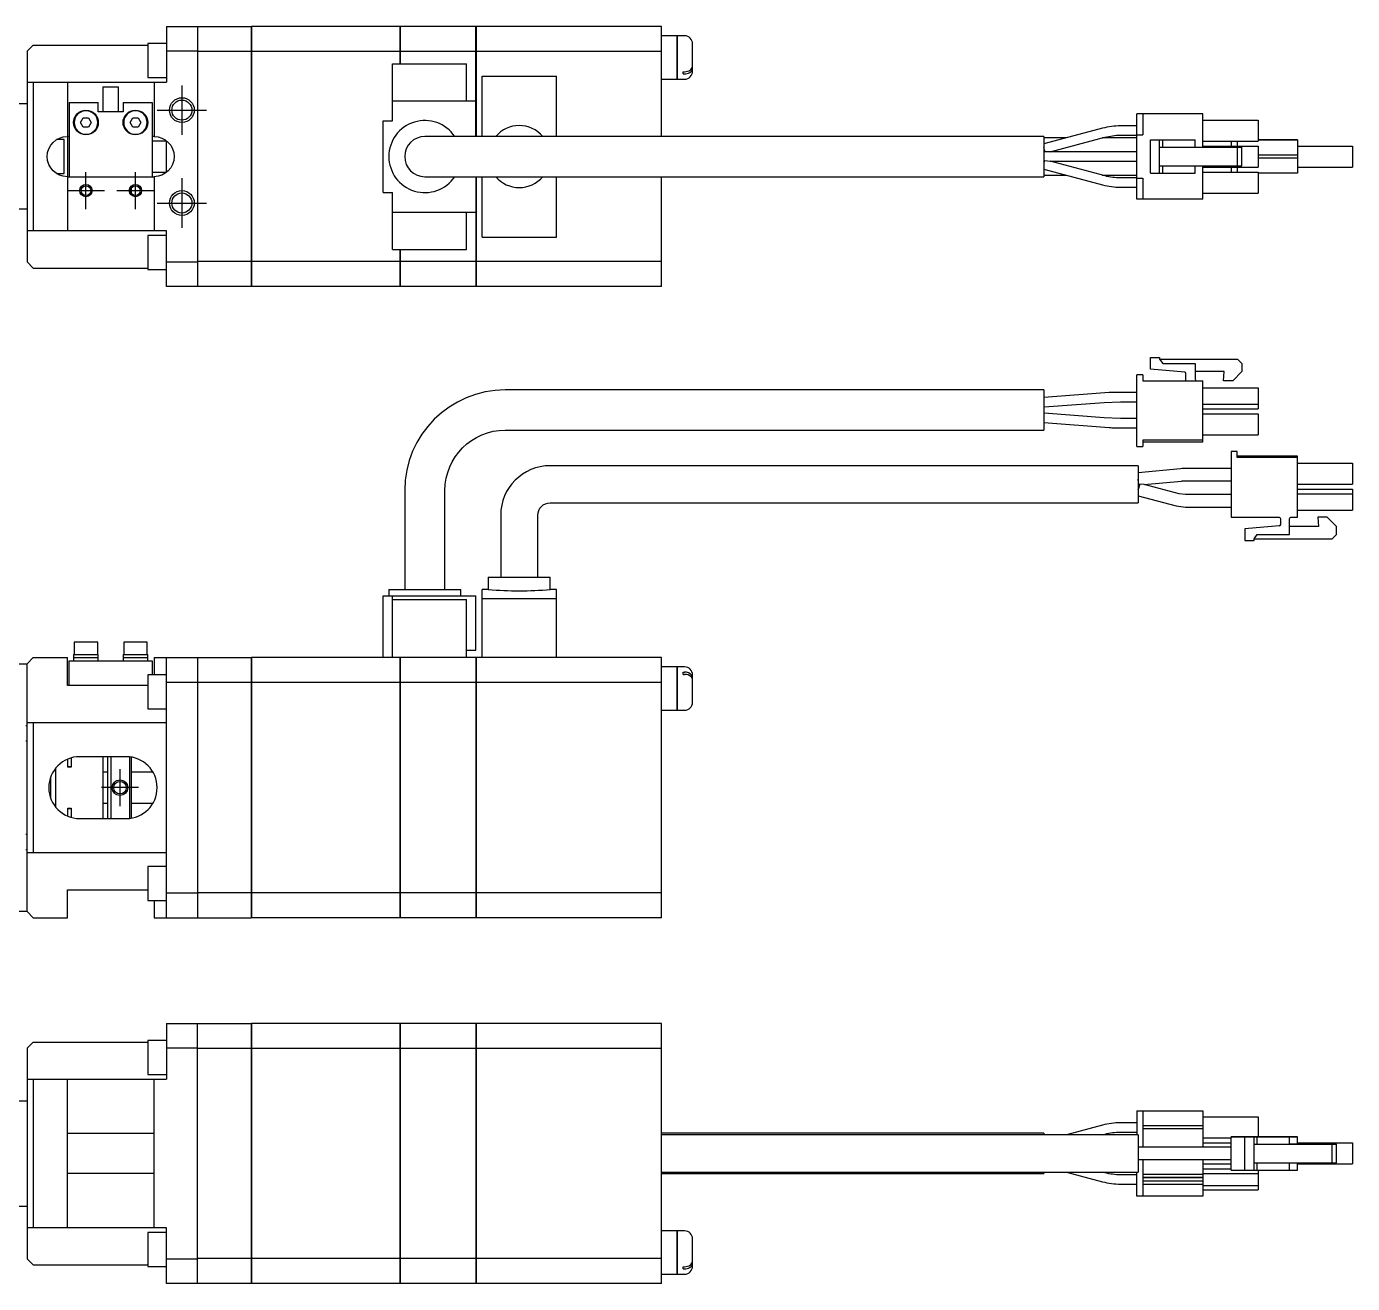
# Model space of a CAD drawing. Extents: x 0 to 777, y -8 to 213.
# Drawn here: x 159 to 373.2, y 10 to 213 of the extents above; entities that cross this region are included whole.
import ezdxf

# ---------------------------------------------------------------- set-up
doc = ezdxf.new("R2010")
doc.units = 0
doc.header["$LTSCALE"] = 0.5
doc.linetypes.add('CENTER', pattern=[50.8, 31.75, -6.35, 6.35, -6.35])
for name, color, linetype in [('MSM_CENTER', 1, 'CENTER'), ('MSM_CONTINUOUS', 7, 'CONTINUOUS'), ('MSM_NARROW', 5, 'CONTINUOUS')]:
    doc.layers.add(name, color=color, linetype=linetype)

msp = doc.modelspace()

# ---------------------------------------------------------------- linework, layer by layer
at = {"layer": 'MSM_CENTER'}
for p, q in [((184.09, 203.51), (184.09, 195.51)), ((180.09, 199.51), (188.09, 199.51)), ((168.59, 183.51), (168.59, 189.51)), ((176.59, 183.51), (176.59, 189.51)), ((184.09, 188.51), (184.09, 180.51)), ((165.59, 186.51), (171.59, 186.51)), ((173.59, 186.51), (179.59, 186.51)), ((180.09, 184.51), (188.09, 184.51)), ((174.09, 93.08), (174.09, 87.08)), ((177.09, 90.08), (171.09, 90.08))]:
    msp.add_line(p, q, dxfattribs=at)
at = {"layer": 'MSM_CONTINUOUS'}
for p, q in [((181.59, 213.01), (181.59, 204.01)), ((181.59, 213.01), (195.29, 213.01)), ((186.59, 213.01), (186.59, 171.01)), ((195.29, 213.01), (195.29, 171.01)), ((195.34, 212.96), (195.29, 212.96)), ((195.34, 213.01), (195.34, 171.01)), ((219.29, 213.01), (195.34, 213.01)), ((219.29, 213.01), (219.29, 207.01)), ((219.34, 212.96), (219.29, 212.96)), ((219.34, 213.01), (219.34, 207.01)), ((231.59, 213.01), (219.34, 213.01)), ((231.59, 195.26), (231.59, 213.01)), ((231.64, 212.96), (231.59, 212.96)), ((261.59, 213.01), (231.64, 213.01)), ((231.64, 213.01), (231.64, 195.26)), ((261.59, 195.26), (261.59, 213.01)), ((160.09, 210.01), (159.09, 209.01)), ((160.09, 210.01), (178.59, 210.01)), ((178.59, 210.26), (178.59, 204.76)), ((181.59, 210.26), (178.59, 210.26)), ((264.09, 211.51), (261.59, 211.51)), ((264.09, 204.51), (264.09, 211.51)), ((264.14, 211.46), (264.09, 211.46)), ((265.29, 211.51), (264.14, 211.51)), ((264.14, 204.51), (264.14, 211.51)), ((266.59, 205.81), (266.59, 210.21)), ((159.09, 209.01), (159.09, 175.01)), ((186.59, 209.01), (181.59, 209.01)), ((195.29, 208.98), (186.59, 208.98)), ((195.34, 208.73), (195.29, 208.73)), ((219.29, 208.98), (195.34, 208.98)), ((219.34, 208.73), (219.29, 208.73)), ((231.59, 208.98), (219.34, 208.98)), ((231.64, 208.73), (231.59, 208.73)), ((261.59, 208.98), (231.64, 208.98)), ((218.09, 197.79), (218.09, 207.01)), ((218.09, 207.01), (230.09, 207.01)), ((230.09, 201.01), (230.09, 207.01)), ((265.09, 205.72), (265.29, 205.72)), ((265.09, 205.37), (265.09, 205.72)), ((159.09, 204.01), (181.59, 204.01)), ((160.09, 204.01), (160.09, 180.01)), ((165.59, 204.01), (165.59, 195.26)), ((178.59, 204.76), (181.59, 204.76)), ((179.59, 204.01), (179.59, 195.26)), ((232.59, 195.26), (232.59, 205.01)), ((232.59, 205.01), (244.59, 205.01)), ((244.59, 195.26), (244.59, 205.01)), ((261.59, 204.51), (264.09, 204.51)), ((264.09, 204.56), (264.14, 204.56)), ((264.14, 204.51), (265.29, 204.51)), ((265.09, 205.37), (265.29, 205.37)), ((171.34, 203.26), (173.84, 203.26)), ((171.34, 203.26), (171.34, 199.26)), ((173.84, 199.26), (173.84, 203.26)), ((159.09, 200.51), (146.59, 200.51)), ((165.89, 200.76), (165.89, 188.76)), ((165.89, 200.76), (170.59, 200.76)), ((170.59, 199.26), (170.59, 200.76)), ((174.59, 199.26), (170.59, 199.26)), ((174.59, 200.76), (179.29, 200.76)), ((174.59, 200.76), (174.59, 199.26)), ((179.29, 200.76), (179.29, 188.76)), ((218.09, 201.01), (231.59, 201.01)), ((167.73, 197.51), (168.16, 198.26)), ((168.16, 196.76), (167.73, 197.51)), ((168.16, 198.26), (169.02, 198.26)), ((169.02, 198.26), (169.46, 197.51)), ((169.46, 197.51), (169.02, 196.76)), ((175.73, 197.51), (176.16, 198.26)), ((176.16, 196.76), (175.73, 197.51)), ((176.16, 198.26), (177.02, 198.26)), ((177.02, 198.26), (177.46, 197.51)), ((177.46, 197.51), (177.02, 196.76)), ((216.59, 186.23), (216.59, 197.79)), ((216.59, 197.79), (218.09, 197.79)), ((338.34, 185.11), (338.34, 198.91)), ((349.04, 198.91), (338.34, 198.91)), ((339.34, 198.91), (339.34, 195.51)), ((349.04, 193.51), (349.04, 198.91)), ((349.04, 197.91), (357.94, 197.91)), ((357.94, 197.91), (357.94, 194.51)), ((165.89, 195.26), (165.59, 195.26)), ((165.69, 188.76), (165.69, 195.26)), ((169.02, 196.76), (168.16, 196.76)), ((177.02, 196.76), (176.16, 196.76)), ((179.59, 195.26), (179.29, 195.26)), ((323.34, 195.26), (223.34, 195.26)), ((332.83, 196.58), (323.34, 194.04)), ((323.34, 195.26), (323.34, 188.76)), ((326.97, 195.01), (323.34, 195.01)), ((324.37, 192.76), (333.21, 195.13)), ((338.34, 195.01), (332.76, 195.01)), ((338.34, 196.96), (335.71, 196.96)), ((335.71, 195.46), (338.34, 195.46)), ((338.34, 195.51), (339.34, 195.51)), ((165.09, 194.76), (163.86, 194.76)), ((165.09, 189.26), (165.09, 194.76)), ((181.59, 194.51), (179.29, 194.51)), ((181.59, 189.45), (181.59, 194.57)), ((340.54, 189.31), (340.54, 194.71)), ((340.54, 194.71), (347.79, 194.71)), ((342.04, 189.31), (342.04, 194.71)), ((342.04, 193.51), (355.34, 193.51)), ((342.54, 193.51), (342.54, 194.71)), ((347.79, 193.51), (347.79, 194.71)), ((349.04, 194.51), (357.94, 194.51)), ((349.04, 193.71), (357.94, 193.71)), ((353.59, 194.51), (353.59, 193.71)), ((354.59, 194.51), (354.59, 193.71)), ((354.64, 190.51), (354.64, 193.51)), ((355.34, 190.51), (355.34, 193.51)), ((357.94, 194.71), (361.24, 194.71)), ((361.36, 194.71), (357.94, 194.71)), ((357.94, 194.71), (363.04, 194.71)), ((364.29, 194.71), (357.94, 194.71)), ((357.94, 193.71), (357.94, 190.31)), ((361.24, 194.71), (361.54, 194.71)), ((361.54, 194.71), (361.36, 194.71)), ((363.04, 194.71), (363.34, 194.71)), ((363.34, 194.71), (364.29, 194.71)), ((364.29, 194.71), (364.29, 189.31)), ((364.29, 193.71), (373.19, 193.71)), ((364.29, 193.71), (373.19, 193.71)), ((364.29, 193.71), (373.19, 193.71)), ((373.19, 193.71), (373.19, 190.31)), ((338.34, 192.76), (323.34, 192.76)), ((323.34, 191.26), (323.43, 191.26)), ((323.48, 191.38), (324.37, 191.26)), ((324.37, 191.26), (338.34, 191.26)), ((333.22, 188.89), (324.37, 191.26)), ((364.29, 192.26), (357.94, 192.26)), ((364.29, 191.76), (357.94, 191.76)), ((163.86, 189.26), (165.09, 189.26)), ((165.59, 188.76), (165.59, 180.01)), ((165.59, 188.76), (179.59, 188.76)), ((179.29, 189.51), (181.59, 189.51)), ((179.59, 188.76), (179.59, 180.01)), ((223.34, 188.76), (323.34, 188.76)), ((231.59, 188.76), (231.59, 171.01)), ((231.64, 188.76), (231.64, 171.01)), ((232.59, 179.01), (232.59, 188.76)), ((244.59, 179.01), (244.59, 188.76)), ((261.59, 171.01), (261.59, 188.76)), ((323.34, 189.99), (332.83, 187.44)), ((323.34, 189.01), (326.97, 189.01)), ((332.76, 189.01), (338.34, 189.01)), ((338.34, 188.56), (335.71, 188.56)), ((338.34, 188.51), (339.34, 188.51)), ((339.34, 188.51), (339.34, 185.11)), ((340.54, 189.31), (347.79, 189.31)), ((342.04, 190.51), (355.34, 190.51)), ((342.54, 189.31), (342.54, 190.51)), ((347.79, 189.31), (347.79, 190.51)), ((349.04, 185.11), (349.04, 190.51)), ((349.04, 190.31), (357.94, 190.31)), ((349.04, 189.51), (357.94, 189.51)), ((353.59, 190.31), (353.59, 189.51)), ((354.59, 190.31), (354.59, 189.51)), ((357.94, 189.51), (357.94, 186.11)), ((364.29, 189.31), (357.94, 189.31)), ((364.29, 190.31), (373.19, 190.31)), ((175.89, 186.86), (175.89, 186.21)), ((335.71, 187.06), (338.34, 187.06)), ((175.88, 186.2), (175.89, 186.21)), ((216.59, 186.23), (218.09, 186.23)), ((218.09, 177.01), (218.09, 186.23)), ((349.04, 185.11), (338.34, 185.11)), ((349.04, 186.11), (357.94, 186.11)), ((159.09, 183.51), (143.59, 183.51)), ((218.09, 183.01), (231.59, 183.01)), ((230.09, 177.01), (230.09, 183.01)), ((181.59, 180.01), (159.09, 180.01)), ((181.59, 171.01), (181.59, 180.01)), ((178.59, 179.26), (178.59, 173.76)), ((181.59, 179.26), (178.59, 179.26)), ((232.59, 179.01), (244.59, 179.01)), ((218.09, 177.01), (230.09, 177.01)), ((219.29, 177.01), (219.29, 171.01)), ((219.34, 177.01), (219.34, 171.01)), ((159.09, 175.01), (160.09, 174.01)), ((160.09, 174.01), (178.59, 174.01)), ((178.59, 173.76), (181.59, 173.76)), ((181.59, 175.01), (186.59, 175.01)), ((195.29, 175.04), (186.59, 175.04)), ((195.34, 175.3), (195.29, 175.3)), ((219.29, 175.04), (195.34, 175.04)), ((219.34, 175.3), (219.29, 175.3)), ((231.59, 175.04), (219.34, 175.04)), ((231.64, 175.3), (231.59, 175.3)), ((261.59, 175.04), (231.64, 175.04)), ((195.29, 171.01), (181.59, 171.01)), ((195.34, 171.06), (195.29, 171.06)), ((219.29, 171.01), (195.34, 171.01)), ((219.34, 171.06), (219.29, 171.06)), ((231.59, 171.01), (219.34, 171.01)), ((231.64, 171.06), (231.59, 171.06)), ((261.59, 171.01), (231.64, 171.01)), ((340.54, 157.67), (340.54, 159.58)), ((340.54, 159.58), (342.04, 159.58)), ((342.04, 159.58), (342.04, 159.28)), ((342.04, 159.28), (342.54, 158.58)), ((342.04, 159.28), (354.64, 159.28)), ((342.54, 158.58), (347.79, 158.58)), ((347.79, 158.58), (347.79, 156.08)), ((354.64, 159.28), (355.34, 158.58)), ((355.34, 158.58), (355.34, 157.28)), ((338.34, 145.18), (338.34, 156.78)), ((339.34, 156.78), (338.34, 156.78)), ((339.34, 156.78), (339.34, 155.78)), ((346.11, 157.18), (340.54, 157.67)), ((346.29, 156.08), (346.29, 156.98)), ((352.47, 157.28), (347.79, 157.28)), ((352.34, 155.78), (352.47, 157.28)), ((355.34, 157.28), (353.84, 155.78)), ((323.34, 154.33), (236.34, 154.33)), ((323.34, 154.33), (323.34, 147.83)), ((339.34, 155.78), (349.04, 155.78)), ((349.04, 145.93), (349.04, 155.78)), ((349.04, 154.68), (357.94, 154.68)), ((353.84, 155.78), (352.34, 155.78)), ((357.94, 154.68), (357.94, 151.28)), ((333.91, 153.88), (323.34, 153.08)), ((323.4, 151.58), (333.08, 152.31)), ((333.08, 152.31), (335.71, 152.41)), ((338.34, 153.91), (334.72, 153.91)), ((335.71, 152.41), (338.34, 152.41)), ((333.08, 149.81), (323.4, 150.58)), ((349.04, 152.03), (357.94, 152.03)), ((349.04, 151.28), (357.94, 151.28)), ((349.04, 150.48), (357.94, 150.48)), ((357.94, 150.48), (357.94, 147.08)), ((236.34, 147.83), (323.34, 147.83)), ((323.34, 149.08), (333.89, 148.24)), ((335.71, 149.71), (333.08, 149.81)), ((334.74, 148.21), (338.34, 148.21)), ((338.34, 149.71), (335.71, 149.71)), ((339.34, 146.18), (339.34, 145.18)), ((349.04, 146.18), (339.34, 146.18)), ((339.34, 145.93), (349.04, 145.93)), ((349.04, 147.08), (357.94, 147.08)), ((338.34, 145.18), (339.34, 145.18)), ((354.59, 144.38), (353.59, 144.38)), ((353.59, 144.38), (353.59, 133.78)), ((354.59, 144.38), (353.59, 144.38)), ((354.59, 143.38), (354.59, 144.38)), ((364.29, 143.63), (354.59, 143.63)), ((364.29, 143.38), (364.29, 143.63)), ((338.59, 142.08), (243.59, 142.08)), ((338.59, 142.08), (338.59, 136.08)), ((345.4, 141.59), (338.59, 140.94)), ((345.69, 141.61), (345.4, 141.59)), ((353.59, 141.61), (345.69, 141.61)), ((364.29, 143.38), (354.59, 143.38)), ((364.29, 143.38), (354.59, 143.38)), ((364.29, 133.78), (364.29, 143.38)), ((364.29, 142.48), (373.19, 142.48)), ((364.29, 142.48), (373.19, 142.48)), ((373.19, 142.48), (373.19, 139.08)), ((338.69, 138.94), (338.59, 139.93)), ((339.54, 139.02), (345.59, 139.6)), ((345.59, 139.6), (345.69, 139.61)), ((345.69, 139.61), (353.59, 139.61)), ((220.09, 138.08), (220.09, 122.08)), ((226.59, 122.08), (226.59, 138.08)), ((338.59, 138.23), (338.81, 139.08)), ((338.78, 138.94), (338.59, 138.23)), ((338.59, 137.2), (344.72, 135.6)), ((338.69, 138.94), (338.78, 138.94)), ((338.78, 138.94), (338.81, 139.08)), ((338.81, 139.08), (338.78, 138.94)), ((339.54, 139.02), (338.81, 139.08)), ((345.22, 137.54), (339.54, 139.02)), ((346.23, 137.41), (345.22, 137.54)), ((353.59, 137.41), (346.23, 137.41)), ((364.29, 139.08), (373.19, 139.08)), ((364.29, 138.28), (373.19, 138.28)), ((364.29, 138.28), (373.19, 138.28)), ((364.29, 137.53), (373.19, 137.53)), ((373.19, 138.28), (373.19, 134.88)), ((243.59, 136.08), (338.59, 136.08)), ((344.72, 135.6), (346.23, 135.41)), ((346.23, 135.41), (353.59, 135.41)), ((235.59, 134.08), (235.59, 124.08)), ((241.59, 124.08), (241.59, 134.08)), ((353.59, 133.78), (361.24, 133.78)), ((361.54, 133.48), (361.54, 132.58)), ((363.04, 130.98), (363.04, 133.48)), ((363.34, 133.78), (364.29, 133.78)), ((364.29, 134.88), (373.19, 134.88)), ((367.59, 133.78), (367.72, 132.28)), ((369.09, 133.78), (367.59, 133.78)), ((369.09, 133.78), (367.59, 133.78)), ((370.59, 132.28), (369.09, 133.78)), ((370.59, 132.28), (369.09, 133.78)), ((361.36, 132.38), (355.79, 131.89)), ((361.36, 132.38), (355.79, 131.89)), ((355.79, 131.89), (355.79, 129.98)), ((357.29, 130.28), (357.79, 130.98)), ((357.79, 130.98), (363.04, 130.98)), ((361.36, 132.38), (360.21, 132.28)), ((361.36, 132.38), (360.21, 132.28)), ((360.21, 132.28), (360.21, 132.28)), ((367.72, 132.28), (363.04, 132.28)), ((367.72, 132.28), (363.04, 132.28)), ((369.89, 130.28), (370.59, 130.98)), ((370.59, 130.98), (370.59, 132.28)), ((355.79, 129.98), (357.29, 129.98)), ((357.29, 129.98), (357.29, 130.28)), ((357.29, 130.28), (369.89, 130.28)), ((233.59, 124.08), (243.59, 124.08)), ((233.59, 124.08), (233.59, 122.08)), ((243.59, 122.08), (243.59, 124.08)), ((216.59, 111.08), (216.59, 121.08)), ((216.59, 121.08), (231.59, 121.08)), ((217.52, 122.08), (229.16, 122.08)), ((217.52, 122.08), (217.52, 121.08)), ((218.09, 111.08), (218.09, 121.08)), ((218.09, 120.48), (230.09, 120.48)), ((229.16, 121.08), (229.16, 122.08)), ((230.09, 111.08), (230.09, 120.48)), ((231.59, 112.28), (231.59, 121.08)), ((232.59, 111.08), (232.59, 122.08)), ((233.59, 122.08), (232.59, 122.08)), ((232.59, 120.65), (244.59, 120.65)), ((244.59, 122.08), (243.59, 122.08)), ((244.59, 111.08), (244.59, 122.08)), ((170.49, 113.58), (166.69, 113.58)), ((166.69, 113.58), (166.69, 111.58)), ((170.49, 111.58), (170.49, 113.58)), ((178.49, 113.58), (174.69, 113.58)), ((174.69, 113.58), (174.69, 111.58)), ((178.49, 111.58), (178.49, 113.58)), ((166.59, 111.58), (170.59, 111.58)), ((166.59, 111.58), (166.59, 110.58)), ((170.59, 110.58), (170.59, 111.58)), ((174.59, 111.58), (178.59, 111.58)), ((174.59, 111.58), (174.59, 110.58)), ((178.59, 110.58), (178.59, 111.58)), ((230.09, 112.28), (231.59, 112.28)), ((53.59, 110.08), (159.09, 110.08)), ((160.09, 111.08), (159.09, 110.08)), ((159.09, 70.08), (159.09, 110.08)), ((160.09, 111.08), (165.59, 111.08)), ((165.59, 106.58), (165.59, 111.08)), ((165.89, 110.58), (179.29, 110.58)), ((165.89, 106.58), (165.89, 110.58)), ((166.59, 111.08), (170.59, 111.08)), ((174.59, 111.08), (178.59, 111.08)), ((179.29, 110.58), (179.29, 108.33)), ((179.59, 111.08), (179.59, 108.33)), ((179.59, 111.08), (195.29, 111.08)), ((181.59, 69.08), (181.59, 111.08)), ((186.59, 111.08), (186.59, 69.08)), ((195.29, 111.08), (195.29, 69.08)), ((195.34, 111.03), (195.29, 111.03)), ((231.59, 111.08), (195.34, 111.08)), ((195.34, 111.08), (195.34, 69.08)), ((219.29, 111.08), (219.29, 69.08)), ((219.34, 111.03), (219.29, 111.03)), ((219.34, 111.08), (219.34, 69.08)), ((231.59, 111.08), (231.59, 69.08)), ((231.64, 111.03), (231.59, 111.03)), ((261.59, 111.08), (231.64, 111.08)), ((231.64, 111.08), (231.64, 69.08)), ((261.59, 69.08), (261.59, 111.08)), ((264.09, 109.58), (261.59, 109.58)), ((264.09, 102.58), (264.09, 109.58)), ((264.14, 109.53), (264.09, 109.53)), ((265.29, 109.58), (264.14, 109.58)), ((264.14, 102.58), (264.14, 109.58)), ((178.59, 108.33), (178.59, 102.83)), ((181.59, 108.33), (178.59, 108.33)), ((265.09, 108.73), (265.29, 108.73)), ((265.09, 108.37), (265.09, 108.73)), ((265.09, 108.37), (265.29, 108.37)), ((266.59, 103.88), (266.59, 108.28)), ((178.59, 106.58), (165.59, 106.58)), ((186.59, 107.08), (181.59, 107.08)), ((195.29, 107.05), (186.59, 107.05)), ((195.34, 106.79), (195.29, 106.79)), ((219.29, 107.05), (195.34, 107.05)), ((219.34, 106.79), (219.29, 106.79)), ((231.59, 107.05), (219.34, 107.05)), ((231.64, 106.79), (231.59, 106.79)), ((261.59, 107.05), (231.64, 107.05)), ((178.59, 102.83), (181.59, 102.83)), ((261.59, 102.58), (264.09, 102.58)), ((264.09, 102.63), (264.14, 102.63)), ((264.14, 102.58), (265.29, 102.58)), ((159.09, 100.08), (158.89, 100.08)), ((159.09, 100.58), (181.59, 100.58)), ((160.09, 100.58), (160.09, 79.58)), ((159.09, 97.58), (158.89, 97.58)), ((165.69, 93.41), (165.69, 94.71)), ((166.19, 94.88), (166.19, 93.41)), ((175.09, 95.08), (167.59, 95.08)), ((171.39, 85.08), (171.39, 95.08)), ((172.09, 95.08), (172.09, 85.08)), ((172.59, 95.08), (172.59, 85.08)), ((175.69, 85.12), (175.69, 95.05)), ((175.89, 95.02), (175.89, 85.15)), ((163.69, 93.21), (163.69, 86.95)), ((166.19, 93.43), (165.69, 93.43)), ((166.19, 93.41), (165.69, 93.41)), ((172.09, 92.58), (171.39, 92.58)), ((179.42, 92.58), (175.89, 92.58)), ((162.89, 91.33), (162.75, 91.33)), ((162.89, 91.79), (162.89, 88.38)), ((162.75, 88.83), (162.89, 88.83)), ((165.69, 85.46), (165.69, 86.75)), ((165.69, 86.75), (166.19, 86.75)), ((165.69, 86.73), (166.19, 86.73)), ((166.19, 86.75), (166.19, 85.28)), ((171.39, 87.58), (172.09, 87.58)), ((175.89, 87.58), (179.42, 87.58)), ((167.59, 85.08), (175.09, 85.08)), ((158.89, 82.58), (159.09, 82.58)), ((158.89, 80.08), (159.09, 80.08)), ((181.59, 79.58), (159.09, 79.58)), ((178.59, 77.33), (178.59, 71.83)), ((181.59, 77.33), (178.59, 77.33)), ((165.59, 69.08), (165.59, 73.58)), ((165.59, 73.58), (178.59, 73.58)), ((181.59, 73.08), (186.59, 73.08)), ((195.29, 73.11), (186.59, 73.11)), ((195.34, 73.37), (195.29, 73.37)), ((219.29, 73.11), (195.34, 73.11)), ((219.34, 73.37), (219.29, 73.37)), ((231.59, 73.11), (219.34, 73.11)), ((231.64, 73.37), (231.59, 73.37)), ((261.59, 73.11), (231.64, 73.11)), ((178.59, 71.83), (181.59, 71.83)), ((179.59, 71.83), (179.59, 69.08)), ((159.09, 70.08), (130.09, 70.08)), ((159.09, 70.08), (160.09, 69.08)), ((160.09, 69.08), (165.59, 69.08)), ((179.59, 69.08), (195.29, 69.08)), ((195.34, 69.13), (195.29, 69.13)), ((219.29, 69.08), (195.34, 69.08)), ((219.34, 69.13), (219.29, 69.13)), ((231.59, 69.08), (219.34, 69.08)), ((231.64, 69.13), (231.59, 69.13)), ((261.59, 69.08), (231.64, 69.08)), ((181.59, 52), (181.59, 43)), ((181.59, 52), (195.29, 52)), ((186.59, 10), (186.59, 52)), ((195.29, 52), (195.29, 10)), ((195.34, 51.95), (195.29, 51.95)), ((219.29, 52), (195.34, 52)), ((195.34, 52), (195.34, 10)), ((219.29, 52), (219.29, 10)), ((219.34, 51.95), (219.29, 51.95)), ((231.59, 52), (219.34, 52)), ((219.34, 52), (219.34, 10)), ((231.59, 52), (231.59, 10)), ((231.64, 51.95), (231.59, 51.95)), ((261.59, 52), (231.64, 52)), ((231.64, 52), (231.64, 10)), ((261.59, 10), (261.59, 52)), ((160.09, 49), (159.09, 48)), ((159.09, 48), (159.09, 14)), ((160.09, 49), (178.59, 49)), ((178.59, 49.25), (178.59, 43.75)), ((181.59, 49.25), (178.59, 49.25)), ((186.59, 48), (181.59, 48)), ((195.29, 47.97), (186.59, 47.97)), ((195.34, 47.71), (195.29, 47.71)), ((219.29, 47.97), (195.34, 47.97)), ((219.34, 47.71), (219.29, 47.71)), ((231.59, 47.97), (219.34, 47.97)), ((231.64, 47.71), (231.59, 47.71)), ((261.59, 47.97), (231.64, 47.97)), ((159.09, 43), (181.59, 43)), ((160.09, 43), (160.09, 19)), ((165.59, 19), (165.59, 43)), ((178.59, 43.75), (181.59, 43.75)), ((179.59, 19), (179.59, 43)), ((143.59, 39.5), (159.09, 39.5)), ((338.34, 37.9), (338.34, 34)), ((338.34, 37.9), (349.04, 37.9)), ((339.34, 37.9), (339.34, 32)), ((349.04, 37.9), (349.04, 32)), ((349.04, 36.9), (357.94, 36.9)), ((357.94, 36.9), (357.94, 33.7)), ((332.83, 35.57), (326.97, 34)), ((338.34, 35.95), (335.71, 35.95)), ((335.71, 34.45), (338.34, 34.45)), ((349.04, 35.45), (339.34, 35.45)), ((349.04, 34.95), (339.34, 34.95)), ((179.59, 34.21), (165.59, 34.21)), ((323.34, 34.25), (261.59, 34.25)), ((338.59, 34), (261.59, 34)), ((323.34, 34.25), (323.34, 34)), ((332.76, 34), (333.22, 34.12)), ((338.59, 34), (338.59, 28)), ((349.04, 33.5), (353.59, 33.5)), ((349.04, 32.7), (353.59, 32.7)), ((353.59, 33.7), (361.24, 33.7)), ((354.59, 33.7), (353.59, 33.7)), ((353.59, 28.3), (353.59, 33.7)), ((364.29, 33.7), (354.59, 33.7)), ((355.79, 33.7), (357.29, 33.7)), ((361.36, 33.7), (355.79, 33.7)), ((355.79, 28.3), (355.79, 33.7)), ((357.29, 33.7), (357.79, 33.7)), ((357.29, 28.3), (357.29, 33.7)), ((357.29, 32.5), (357.79, 32.5)), ((357.29, 32.5), (369.89, 32.5)), ((357.79, 33.7), (363.04, 33.7)), ((357.79, 32.5), (357.79, 33.7)), ((357.79, 32.5), (363.04, 32.5)), ((361.24, 33.7), (361.54, 33.7)), ((361.54, 33.7), (361.36, 33.7)), ((363.04, 33.7), (363.34, 33.7)), ((363.04, 32.5), (363.04, 33.7)), ((367.72, 32.5), (363.04, 32.5)), ((363.34, 32.5), (363.04, 32.5)), ((363.34, 33.7), (364.29, 33.7)), ((364.29, 32.5), (364.29, 33.7)), ((364.29, 32.7), (373.19, 32.7)), ((364.29, 32.7), (373.19, 32.7)), ((364.29, 32.7), (373.19, 32.7)), ((367.59, 32.5), (367.72, 32.5)), ((369.09, 32.5), (367.59, 32.5)), ((370.59, 32.5), (369.09, 32.5)), ((369.89, 32.5), (370.59, 32.5)), ((369.89, 29.5), (369.89, 32.5)), ((370.59, 29.5), (370.59, 32.5)), ((373.19, 32.7), (373.19, 29.3)), ((344.97, 32), (338.59, 32)), ((345.5, 32), (338.59, 32)), ((338.59, 30), (344.97, 30)), ((339.34, 30), (339.34, 24.1)), ((346.23, 32), (344.97, 32)), ((344.97, 30), (346.23, 30)), ((345.69, 32), (345.5, 32)), ((353.59, 32), (345.69, 32)), ((353.59, 32), (346.23, 32)), ((346.23, 30), (353.59, 30)), ((349.04, 30), (349.04, 24.1)), ((261.59, 28), (338.59, 28)), ((323.34, 28), (323.34, 27.75)), ((326.97, 28), (332.83, 26.43)), ((333.21, 27.88), (332.76, 28)), ((338.34, 24.1), (338.34, 28)), ((349.04, 29.3), (353.59, 29.3)), ((349.04, 28.5), (353.59, 28.5)), ((353.59, 28.3), (355.79, 28.3)), ((355.79, 28.3), (357.29, 28.3)), ((357.29, 29.5), (369.89, 29.5)), ((357.29, 28.3), (357.79, 28.3)), ((357.79, 28.3), (357.79, 29.5)), ((357.79, 28.3), (363.04, 28.3)), ((357.94, 28.3), (357.94, 25.1)), ((363.04, 28.3), (363.04, 29.5)), ((363.04, 28.3), (363.34, 28.3)), ((363.34, 28.3), (364.29, 28.3)), ((364.29, 28.3), (364.29, 29.5)), ((364.29, 29.3), (373.19, 29.3)), ((369.89, 29.5), (370.59, 29.5)), ((165.59, 27.79), (179.59, 27.79)), ((261.59, 27.75), (323.34, 27.75)), ((338.34, 27.55), (335.71, 27.55)), ((335.71, 26.05), (338.34, 26.05)), ((349.04, 27.6), (339.34, 27.6)), ((349.04, 27.1), (339.34, 27.1)), ((349.04, 27.05), (339.34, 27.05)), ((349.04, 26.55), (339.34, 26.55)), ((349.04, 26.5), (339.34, 26.5)), ((349.04, 26), (339.34, 26)), ((349.04, 27.75), (357.94, 27.75)), ((349.04, 25.85), (357.94, 25.85)), ((349.04, 24.1), (338.34, 24.1)), ((349.04, 25.1), (357.94, 25.1)), ((143.59, 22.5), (159.09, 22.5)), ((181.59, 19), (159.09, 19)), ((178.59, 18.25), (178.59, 12.75)), ((181.59, 18.25), (178.59, 18.25)), ((181.59, 10), (181.59, 19)), ((264.09, 18.5), (261.59, 18.5)), ((264.09, 11.5), (264.09, 18.5)), ((264.14, 18.45), (264.09, 18.45)), ((264.14, 11.5), (264.14, 18.5)), ((265.29, 18.5), (264.14, 18.5)), ((266.59, 12.8), (266.59, 17.2)), ((159.09, 14), (160.09, 13)), ((160.09, 13), (178.59, 13)), ((181.59, 14), (186.59, 14)), ((195.29, 14.03), (186.59, 14.03)), ((195.34, 14.29), (195.29, 14.29)), ((219.29, 14.03), (195.34, 14.03)), ((219.34, 14.29), (219.29, 14.29)), ((231.59, 14.03), (219.34, 14.03)), ((231.64, 14.29), (231.59, 14.29)), ((261.59, 14.03), (231.64, 14.03)), ((178.59, 12.75), (181.59, 12.75)), ((261.59, 11.5), (264.09, 11.5)), ((264.09, 11.55), (264.14, 11.55)), ((264.14, 11.5), (265.29, 11.5)), ((265.09, 12.71), (265.29, 12.71)), ((265.09, 12.35), (265.09, 12.71)), ((265.09, 12.35), (265.29, 12.35)), ((195.29, 10), (181.59, 10)), ((195.34, 10.05), (195.29, 10.05)), ((219.29, 10), (195.34, 10)), ((219.34, 10.05), (219.29, 10.05)), ((231.59, 10), (219.34, 10)), ((231.64, 10.05), (231.59, 10.05)), ((261.59, 10), (231.64, 10))]:
    msp.add_line(p, q, dxfattribs=at)
for centre, radius in [((168.59, 197.51), 2), ((176.59, 197.51), 2), ((184.09, 199.51), 1.62), ((168.59, 186.51), 0.783), ((176.59, 186.51), 0.783), ((184.09, 184.51), 1.62), ((174.09, 90.08), 1.01)]:
    msp.add_circle(centre, radius, dxfattribs=at)
at = {"layer": 'MSM_CONTINUOUS', "extrusion": (0, 0, -1)}
for centre in [(-168.59, 197.51), (-176.59, 197.51)]:
    msp.add_circle(centre, 1.9, dxfattribs=at)
at = {"layer": 'MSM_CONTINUOUS'}
for centre, radius, start, end in [((265.29, 210.21), 1.3, 0, 90), ((265.31, 207.33), 1.61, 269.2584, 304.7863), ((265.29, 205.81), 1.3, 270, 360), ((265.7, 206.37), 0.891, 298.7486, 355.0367), ((265.78, 206.68), 0.809, 303.6126, 357.2927), ((265.31, 207.03), 1.66, 269.4455, 299.7231), ((223.34, 192.01), 5.82, 33.9465, 326.0534), ((223.34, 192.01), 3.25, 90, 270), ((238.59, 192.01), 5, 40.5416, 139.4584), ((335.71, 185.81), 11.15, 89.9911, 105.0006), ((315.13, 191.07), 8.55, 11.4218, 16.3432), ((329.07, 194.69), 5.96, 195.9551, 198.8563), ((327.84, 189.74), 4.66, 159.3731, 164.7203), ((238.59, 192.01), 5, 220.5416, 319.4584), ((335.71, 198.17), 11.11, 255, 270.006), ((346.09, 156.98), 0.2, 0, 85), ((236.34, 138.08), 16.25, 90, 180), ((345.99, 156.08), 0.3, 270, 0), ((348.09, 156.08), 0.3, 180, 270), ((334.72, 143.16), 10.75, 90, 94.2892), ((323.4, 151.65), 0.0701, 219.2792, 271.4777), ((323.4, 150.51), 0.0722, 88.7569, 143.342), ((334.74, 158.96), 10.75, 265.452, 270), ((243.59, 134.08), 8, 90, 180), ((361.34, 132.58), 0.2, 275, 0), ((361.34, 132.58), 0.2, 275, 0), ((238.59, 181.87), 60, 265.2198, 274.7802), ((265.29, 108.28), 1.3, 0, 90), ((265.37, 107.32), 1.41, 41.3743, 92.8178), ((265.38, 106.99), 1.39, 42.8199, 93.04), ((265.84, 107.43), 0.754, 5.8166, 41.8939), ((265.84, 107.78), 0.751, 1.7681, 38.8955), ((265.29, 103.88), 1.3, 270, 360), ((167.59, 90.08), 5, 90, 270), ((175.09, 90.08), 5, 270, 90), ((335.71, 24.8), 11.15, 89.9911, 105.0006), ((335.71, 37.2), 11.15, 255.0015, 270.0068), ((265.29, 17.2), 1.3, 0, 90), ((265.31, 14.32), 1.61, 269.2584, 304.7863), ((265.7, 13.35), 0.891, 298.7486, 355.0367), ((265.78, 13.67), 0.809, 303.6126, 357.2927), ((265.29, 12.8), 1.3, 270, 360), ((265.31, 14.02), 1.66, 269.4455, 299.7231)]:
    msp.add_arc(centre, radius, start, end, dxfattribs=at)
at = {"layer": 'MSM_CONTINUOUS', "extrusion": (0, 0, -1)}
for centre, radius, start, end in [((-165.59, 192.01), 3.25, 270, 90), ((-179.59, 192.01), 3.25, 90, 270), ((-335.71, 185.81), 9.65, 75.0035, 90.008), ((-335.71, 198.17), 9.61, 269.9909, 285.0002), ((-236.34, 138.08), 9.75, 0, 90), ((-243.59, 134.08), 2, 0, 90), ((-361.24, 133.48), 0.3, 90, 180), ((-363.34, 133.48), 0.3, 0, 90), ((-361.34, 132.58), 0.2, 180, 265), ((-335.71, 24.8), 9.65, 75.0035, 90.008), ((-335.71, 37.2), 9.65, 269.9899, 284.9986)]:
    msp.add_arc(centre, radius, start, end, dxfattribs=at)
at = {"layer": 'MSM_NARROW'}
for centre, radius in [((184.09, 199.51), 2), ((168.59, 186.51), 1), ((176.59, 186.51), 1), ((184.09, 184.51), 2), ((174.09, 90.08), 1.25)]:
    msp.add_circle(centre, radius, dxfattribs=at)

doc.saveas('drawing.dxf')
